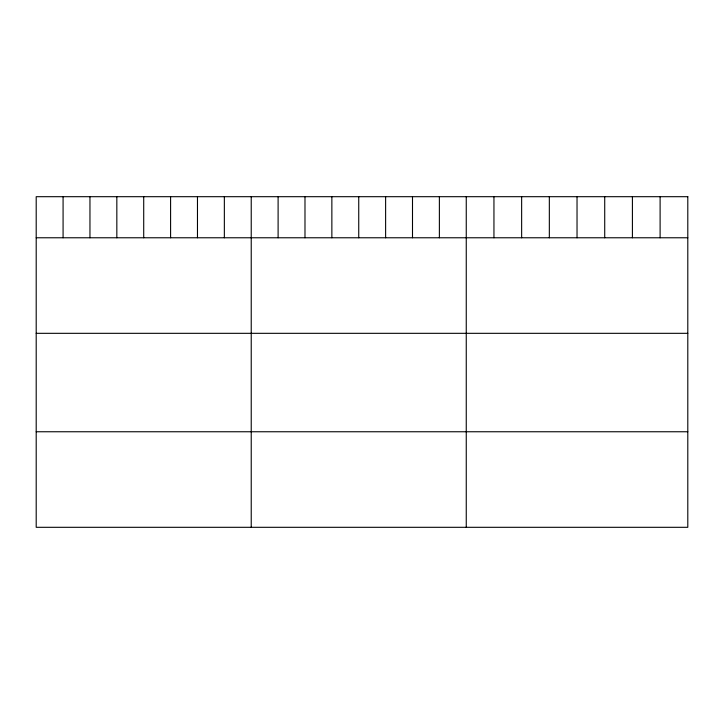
<?xml version="1.0" encoding="UTF-8"?>
<svg xmlns="http://www.w3.org/2000/svg" width="724" height="724" viewBox="0 0 724 724"><rect width="100%" height="100%" fill="white"/><g stroke="black" fill="none" stroke-linecap="round" stroke-linejoin="round"><path stroke-width="1.09" d="M36.2 237.771L687.8 237.771M36.2 333.321L687.8 333.321M36.2 431.757L687.8 431.757M660.107 196.693L660.107 237.771M632.414 196.693L632.414 237.771M604.721 196.693L604.721 237.771M577.028 196.693L577.028 237.771M549.335 196.693L549.335 237.771M521.642 196.693L521.642 237.771M493.949 196.693L493.949 237.771M466.256 196.693L466.256 527.307M439.377 196.693L439.377 237.771M412.499 196.693L412.499 237.771M385.621 196.693L385.621 237.771M358.742 196.693L358.742 237.771M331.863 196.693L331.863 237.771M304.985 196.693L304.985 237.771M278.107 196.693L278.107 237.771M251.228 196.693L251.228 527.307M224.35 196.693L224.35 237.771M197.471 196.693L197.471 237.771M170.593 196.693L170.593 237.771M143.714 196.693L143.714 237.771M116.835 196.693L116.835 237.771M89.957 196.693L89.957 237.771M63.079 196.693L63.079 237.771M687.8 196.693L36.2 196.693L36.2 527.307L687.8 527.307L687.8 196.693"/></g></svg>
